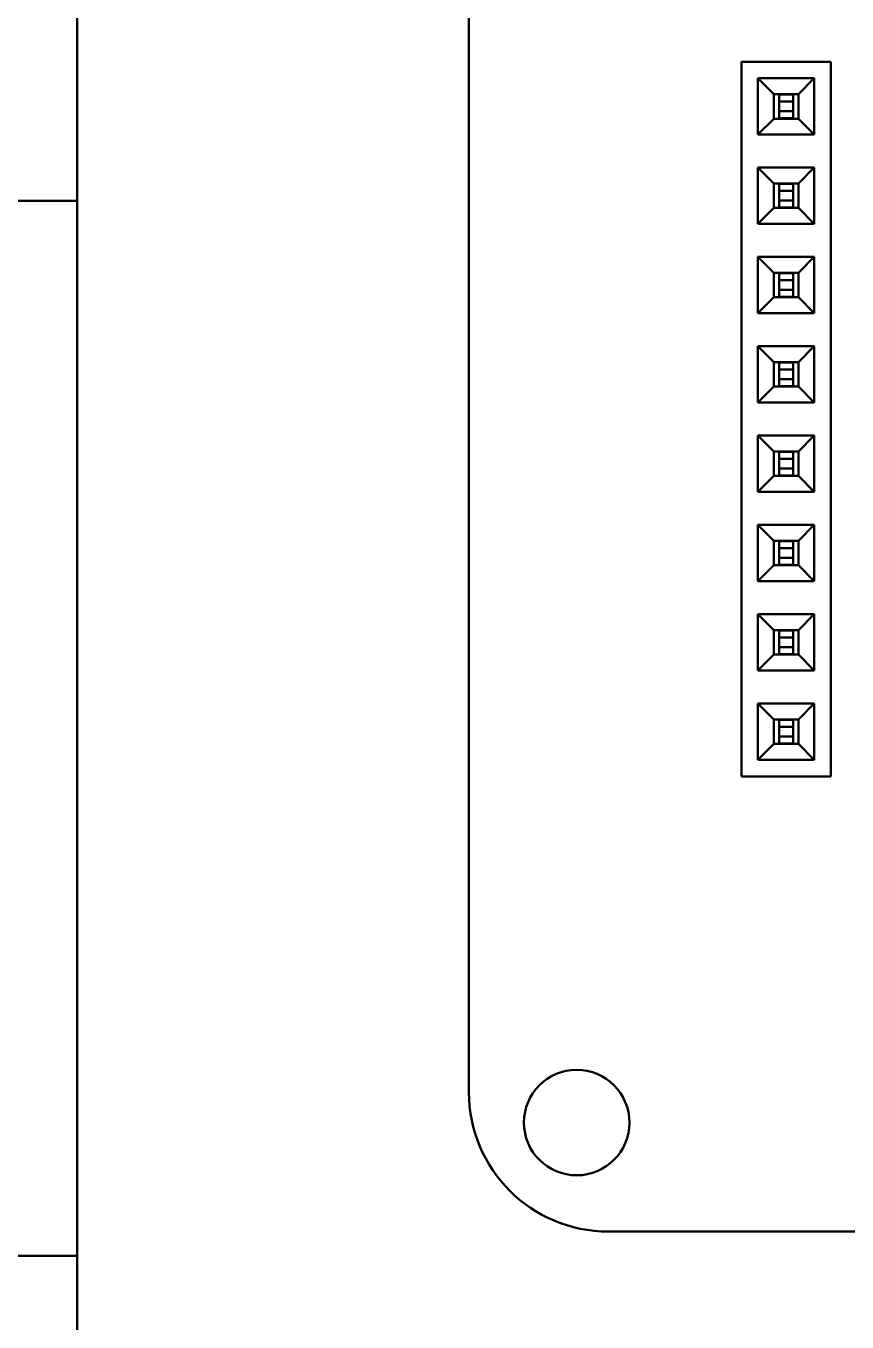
# Model space of a CAD drawing. Header units: millimetres. Extents: x -309 to 752, y -52 to 188.
# Drawn here: x 8.54 to 31.89, y 84.12 to 120.97 of the extents above; entities that cross this region are included whole.
import ezdxf
from ezdxf.enums import TextEntityAlignment as Align

# ---------------------------------------------------------------- set-up
doc = ezdxf.new("R2010")
doc.units = ezdxf.units.MM
doc.header["$LTSCALE"] = 0.5
for name, color, linetype, lineweight in [('Видимый контур (ГОСТ)', 7, 'Continuous', 50), ('Кромка (ГОСТ)', 7, 'Continuous', 50), ('Обозначение (ГОСТ)', 7, 'Continuous', 25), ('Эскизная геометрия (ГОСТ)', 7, 'Continuous', 50)]:
    doc.layers.add(name, color=color, linetype=linetype, lineweight=lineweight)

# ---------------------------------------------------------------- blocks, each defined once
blk = doc.blocks.new('Рамки ГОСТ - Рамка')
at = {"layer": 'Кромка (ГОСТ)'}
blk.add_line((20, 292), (20, 5), dxfattribs=at)
blk = doc.blocks.new('ГОСТ - Доп. графы 2')
at = {"layer": 'Эскизная геометрия (ГОСТ)'}
for p, q in [((-12, 60), (0, 60)), ((0, 0), (-12, 0))]:
    blk.add_line(p, q, dxfattribs=at)
at = {"layer": 'Обозначение (ГОСТ)', "lineweight": 30, "flags": 17}
for tag, p in [('Первичная_применяемость', (-3.651, 90.027)), ('Справочный_номер', (-3.551, 30.017))]:
    blk.add_attdef(tag, text='', height=3.17, rotation=90, dxfattribs=at).set_placement(p, align=Align.MIDDLE_CENTER)

msp = doc.modelspace()

# ---------------------------------------------------------------- linework, layer by layer
at = {"layer": 'Видимый контур (ГОСТ)'}
for p, q in [((21.136, 90.658), (21.136, 130.276)), ((28.886, 99.636), (28.886, 119.956)), ((28.886, 119.956), (31.426, 119.956)), ((31.426, 99.636), (31.426, 119.956)), ((29.356, 117.886), (29.356, 119.486)), ((29.356, 119.486), (30.956, 119.486)), ((29.356, 119.486), (29.806, 119.036)), ((30.506, 119.036), (30.956, 119.486)), ((30.956, 119.486), (30.956, 117.886)), ((29.806, 119.036), (30.506, 119.036)), ((29.806, 118.336), (29.806, 119.036)), ((29.956, 119.036), (29.956, 119.026)), ((29.956, 118.826), (29.956, 119.026)), ((29.956, 119.026), (30.356, 119.026)), ((29.956, 118.546), (29.956, 118.826)), ((29.956, 118.826), (30.356, 118.826)), ((30.356, 119.026), (30.356, 119.036)), ((30.356, 119.026), (30.356, 118.826)), ((30.356, 118.826), (30.356, 118.546)), ((30.506, 119.036), (30.506, 118.336)), ((29.356, 117.886), (29.806, 118.336)), ((30.506, 118.336), (29.806, 118.336)), ((29.956, 118.346), (29.956, 118.546)), ((30.356, 118.546), (29.956, 118.546)), ((29.956, 118.346), (29.956, 118.336)), ((30.356, 118.346), (29.956, 118.346)), ((30.356, 118.546), (30.356, 118.346)), ((30.356, 118.336), (30.356, 118.346)), ((30.956, 117.886), (30.506, 118.336)), ((30.956, 117.886), (29.356, 117.886)), ((29.356, 115.346), (29.356, 116.946)), ((29.356, 116.946), (30.956, 116.946)), ((29.356, 116.946), (29.806, 116.496)), ((30.506, 116.496), (30.956, 116.946)), ((30.956, 116.946), (30.956, 115.346)), ((29.806, 116.496), (30.506, 116.496)), ((29.806, 115.796), (29.806, 116.496)), ((29.956, 116.496), (29.956, 116.486)), ((29.956, 116.286), (29.956, 116.486)), ((29.956, 116.486), (30.356, 116.486)), ((30.356, 116.486), (30.356, 116.496)), ((30.356, 116.486), (30.356, 116.286)), ((30.506, 116.496), (30.506, 115.796)), ((29.956, 116.006), (29.956, 116.286)), ((29.956, 116.286), (30.356, 116.286)), ((30.356, 116.286), (30.356, 116.006)), ((29.356, 115.346), (29.806, 115.796)), ((30.506, 115.796), (29.806, 115.796)), ((29.956, 115.806), (29.956, 116.006)), ((30.356, 116.006), (29.956, 116.006)), ((29.956, 115.806), (29.956, 115.796)), ((30.356, 115.806), (29.956, 115.806)), ((30.356, 116.006), (30.356, 115.806)), ((30.356, 115.796), (30.356, 115.806)), ((30.956, 115.346), (30.506, 115.796)), ((30.956, 115.346), (29.356, 115.346)), ((29.356, 112.806), (29.356, 114.406)), ((29.356, 114.406), (30.956, 114.406)), ((29.356, 114.406), (29.806, 113.956)), ((30.506, 113.956), (30.956, 114.406)), ((30.956, 114.406), (30.956, 112.806)), ((29.806, 113.956), (30.506, 113.956)), ((29.806, 113.256), (29.806, 113.956)), ((29.956, 113.956), (29.956, 113.946)), ((29.956, 113.746), (29.956, 113.946)), ((29.956, 113.946), (30.356, 113.946)), ((30.356, 113.946), (30.356, 113.956)), ((30.356, 113.946), (30.356, 113.746)), ((30.506, 113.956), (30.506, 113.256)), ((29.956, 113.466), (29.956, 113.746)), ((29.956, 113.746), (30.356, 113.746)), ((30.356, 113.746), (30.356, 113.466)), ((29.356, 112.806), (29.806, 113.256)), ((30.506, 113.256), (29.806, 113.256)), ((29.956, 113.266), (29.956, 113.466)), ((30.356, 113.466), (29.956, 113.466)), ((29.956, 113.266), (29.956, 113.256)), ((30.356, 113.266), (29.956, 113.266)), ((30.356, 113.466), (30.356, 113.266)), ((30.356, 113.256), (30.356, 113.266)), ((30.956, 112.806), (30.506, 113.256)), ((30.956, 112.806), (29.356, 112.806)), ((29.356, 110.266), (29.356, 111.866)), ((29.356, 111.866), (30.956, 111.866)), ((29.356, 111.866), (29.806, 111.416)), ((30.506, 111.416), (30.956, 111.866)), ((30.956, 111.866), (30.956, 110.266)), ((29.806, 111.416), (30.506, 111.416)), ((29.806, 110.716), (29.806, 111.416)), ((29.956, 111.416), (29.956, 111.406)), ((29.956, 111.206), (29.956, 111.406)), ((29.956, 111.406), (30.356, 111.406)), ((30.356, 111.406), (30.356, 111.416)), ((30.356, 111.406), (30.356, 111.206)), ((30.506, 111.416), (30.506, 110.716)), ((29.956, 110.926), (29.956, 111.206)), ((29.956, 111.206), (30.356, 111.206)), ((30.356, 111.206), (30.356, 110.926)), ((29.356, 110.266), (29.806, 110.716)), ((30.506, 110.716), (29.806, 110.716)), ((29.956, 110.726), (29.956, 110.926)), ((30.356, 110.926), (29.956, 110.926)), ((29.956, 110.726), (29.956, 110.716)), ((30.356, 110.726), (29.956, 110.726)), ((30.356, 110.926), (30.356, 110.726)), ((30.356, 110.716), (30.356, 110.726)), ((30.956, 110.266), (30.506, 110.716)), ((30.956, 110.266), (29.356, 110.266)), ((29.356, 107.726), (29.356, 109.326)), ((29.356, 109.326), (30.956, 109.326)), ((29.356, 109.326), (29.806, 108.876)), ((30.506, 108.876), (30.956, 109.326)), ((30.956, 109.326), (30.956, 107.726)), ((29.806, 108.876), (30.506, 108.876)), ((29.806, 108.176), (29.806, 108.876)), ((29.956, 108.876), (29.956, 108.866)), ((29.956, 108.666), (29.956, 108.866)), ((29.956, 108.866), (30.356, 108.866)), ((30.356, 108.866), (30.356, 108.876)), ((30.356, 108.866), (30.356, 108.666)), ((30.506, 108.876), (30.506, 108.176)), ((29.956, 108.386), (29.956, 108.666)), ((29.956, 108.666), (30.356, 108.666)), ((29.956, 108.186), (29.956, 108.386)), ((30.356, 108.386), (29.956, 108.386)), ((30.356, 108.666), (30.356, 108.386)), ((30.356, 108.386), (30.356, 108.186)), ((29.356, 107.726), (29.806, 108.176)), ((30.506, 108.176), (29.806, 108.176)), ((29.956, 108.186), (29.956, 108.176)), ((30.356, 108.186), (29.956, 108.186)), ((30.356, 108.176), (30.356, 108.186)), ((30.956, 107.726), (30.506, 108.176)), ((30.956, 107.726), (29.356, 107.726)), ((29.356, 105.186), (29.356, 106.786)), ((29.356, 106.786), (30.956, 106.786)), ((29.356, 106.786), (29.806, 106.336)), ((30.506, 106.336), (30.956, 106.786)), ((30.956, 106.786), (30.956, 105.186)), ((29.806, 106.336), (30.506, 106.336)), ((29.806, 105.636), (29.806, 106.336)), ((29.956, 106.336), (29.956, 106.326)), ((29.956, 106.126), (29.956, 106.326)), ((29.956, 106.326), (30.356, 106.326)), ((30.356, 106.326), (30.356, 106.336)), ((30.356, 106.326), (30.356, 106.126)), ((30.506, 106.336), (30.506, 105.636)), ((29.956, 105.846), (29.956, 106.126)), ((29.956, 106.126), (30.356, 106.126)), ((29.956, 105.646), (29.956, 105.846)), ((30.356, 105.846), (29.956, 105.846)), ((30.356, 106.126), (30.356, 105.846)), ((30.356, 105.846), (30.356, 105.646)), ((29.356, 105.186), (29.806, 105.636)), ((30.506, 105.636), (29.806, 105.636)), ((29.956, 105.646), (29.956, 105.636)), ((30.356, 105.646), (29.956, 105.646)), ((30.356, 105.636), (30.356, 105.646)), ((30.956, 105.186), (30.506, 105.636)), ((30.956, 105.186), (29.356, 105.186)), ((29.356, 102.646), (29.356, 104.246)), ((29.356, 104.246), (30.956, 104.246)), ((29.356, 104.246), (29.806, 103.796)), ((30.506, 103.796), (30.956, 104.246)), ((30.956, 104.246), (30.956, 102.646)), ((29.806, 103.796), (30.506, 103.796)), ((29.806, 103.096), (29.806, 103.796)), ((29.956, 103.796), (29.956, 103.786)), ((29.956, 103.586), (29.956, 103.786)), ((29.956, 103.786), (30.356, 103.786)), ((29.956, 103.306), (29.956, 103.586)), ((29.956, 103.586), (30.356, 103.586)), ((30.356, 103.786), (30.356, 103.796)), ((30.356, 103.786), (30.356, 103.586)), ((30.356, 103.586), (30.356, 103.306)), ((30.506, 103.796), (30.506, 103.096)), ((29.956, 103.106), (29.956, 103.306)), ((30.356, 103.306), (29.956, 103.306)), ((30.356, 103.306), (30.356, 103.106)), ((29.356, 102.646), (29.806, 103.096)), ((30.506, 103.096), (29.806, 103.096)), ((29.956, 103.106), (29.956, 103.096)), ((30.356, 103.106), (29.956, 103.106)), ((30.356, 103.096), (30.356, 103.106)), ((30.956, 102.646), (30.506, 103.096)), ((30.956, 102.646), (29.356, 102.646)), ((29.356, 100.106), (29.356, 101.706)), ((29.356, 101.706), (30.956, 101.706)), ((29.356, 101.706), (29.806, 101.256)), ((30.506, 101.256), (30.956, 101.706)), ((30.956, 101.706), (30.956, 100.106)), ((29.806, 101.256), (30.506, 101.256)), ((29.806, 100.556), (29.806, 101.256)), ((29.956, 101.256), (29.956, 101.246)), ((29.956, 101.046), (29.956, 101.246)), ((29.956, 101.246), (30.356, 101.246)), ((29.956, 100.766), (29.956, 101.046)), ((29.956, 101.046), (30.356, 101.046)), ((30.356, 101.246), (30.356, 101.256)), ((30.356, 101.246), (30.356, 101.046)), ((30.356, 101.046), (30.356, 100.766)), ((30.506, 101.256), (30.506, 100.556)), ((29.956, 100.566), (29.956, 100.766)), ((30.356, 100.766), (29.956, 100.766)), ((30.356, 100.766), (30.356, 100.566)), ((29.356, 100.106), (29.806, 100.556)), ((30.506, 100.556), (29.806, 100.556)), ((29.956, 100.566), (29.956, 100.556)), ((30.356, 100.566), (29.956, 100.566)), ((30.356, 100.556), (30.356, 100.566)), ((30.956, 100.106), (30.506, 100.556)), ((30.956, 100.106), (29.356, 100.106)), ((28.886, 99.636), (31.426, 99.636)), ((95.936, 86.676), (25.102, 86.691))]:
    msp.add_line(p, q, dxfattribs=at)
msp.add_circle((24.202, 89.791), 1.5, dxfattribs=at)
msp.add_arc((25.103, 90.658), 3.967, 180.0046, 269.981, dxfattribs=at)

# ---------------------------------------------------------------- block references
at = {"xscale": 0.5, "yscale": 0.5, "zscale": 0.5}
for name, p in [('Рамки ГОСТ - Рамка', (0, 0)), ('ГОСТ - Доп. графы 2', (10, 86))]:
    msp.add_blockref(name, p, dxfattribs=at)

doc.saveas('drawing.dxf')
